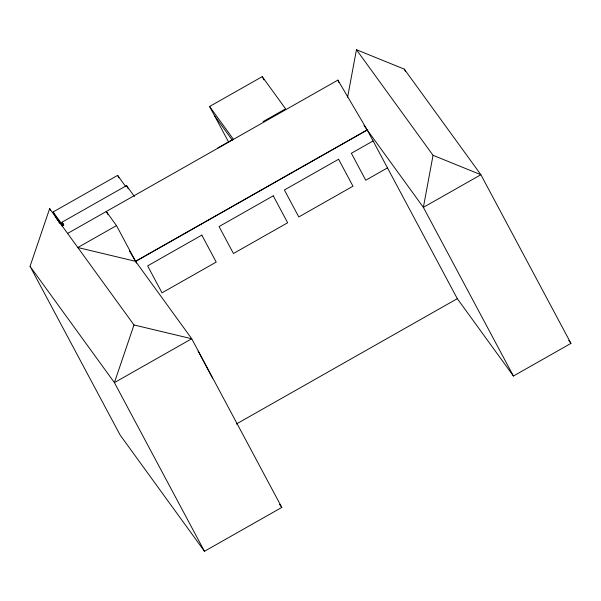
<?xml version="1.0" encoding="UTF-8"?>
<svg xmlns="http://www.w3.org/2000/svg" width="601" height="601" viewBox="0 0 601 601"><rect width="100%" height="100%" fill="white"/><g stroke="black" fill="none" stroke-linecap="round" stroke-linejoin="round"><path stroke-width="0.9" d="M347.611 97.189L356.446 49.71L404.285 69.123L480.89 174.726L570.95 343.389L513.427 376.023L457.308 298.667L367.249 129.996L135.623 261.397M356.446 49.71L433.051 155.313L423.367 207.36L513.427 376.023M30.05 266.326L49.635 208.667L133.993 324.961L191.734 338.754L281.794 507.424L204.468 551.29L120.11 434.996L30.05 266.326L114.408 382.619L204.468 551.29M133.993 324.961L114.408 382.619L191.734 338.754L135.563 261.322L129.425 250.872M228.575 142.016L209.606 106.49L262.231 76.635L285.588 108.834L263.095 121.59M57.365 219.943L53.113 211.98L117.608 175.394L125.812 186.701M63.714 225.345L62.031 222.197L126.526 185.611L134.429 196.504M61.595 225.788L63.751 224.564L62.031 222.197M217.832 147.981L233.331 139.192L209.606 106.49M67.605 233.443L337.897 80.113L367.196 129.921L135.563 261.322L77.822 247.522L116.489 225.593L136.502 263.05M373.093 140.95L351.36 153.278L365.754 180.225L387.487 167.897M236.283 424.051L457.308 298.667M433.051 155.313L480.89 174.726L423.367 207.36L363.966 125.474M568.749 340.354L570.95 343.389M214.452 115.565L232.241 140.093M116.489 225.593L106.272 211.507L108.165 214.722M279.593 504.389L281.794 507.424M53.113 211.98L62.955 225.548M55.3 216.075L62.444 225.923M404.285 69.123L405.615 71.602M262.231 76.635L263.989 79.933M126.526 185.611L128.208 188.759M117.608 175.394L118.923 177.851M198.127 351.097L212.514 378.052M57.403 219.373L59.529 223.362M49.635 208.667L50.492 210.267M337.897 80.113L338.964 82.713M201.816 235.126L147.621 265.875L162.015 292.822L216.21 262.081L201.816 235.126M273.26 195.821L219.065 226.562L233.451 253.509L287.646 222.768L273.26 195.821M338.596 159.25L284.393 189.991L298.787 216.938L352.982 186.197L338.596 159.25"/></g></svg>
